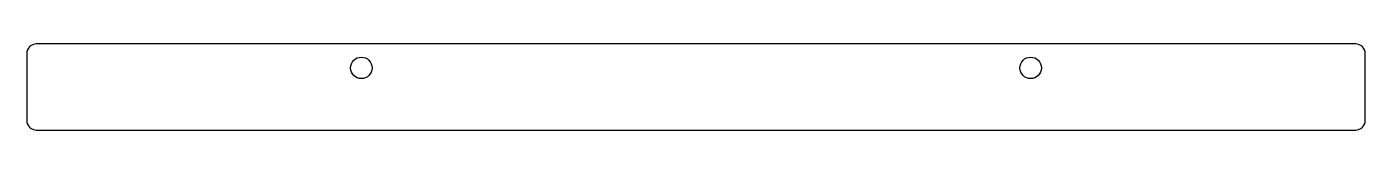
# Model space of a CAD drawing. Header units: millimetres. Extents: x -140 to 140, y -9 to 9.
import ezdxf

# ---------------------------------------------------------------- set-up
doc = ezdxf.new("R2010")
doc.units = ezdxf.units.MM

msp = doc.modelspace()

# ---------------------------------------------------------------- linework, layer by layer
msp.add_lwpolyline([(138, -9, 0.414214), (140, -7), (140, 7, 0.414214), (138, 9), (-138, 9, 0.414214), (-140, 7), (-140, -7, 0.414214), (-138, -9)], format="xyb", close=True)
for centre in [(-70, 4), (70, 4)]:
    msp.add_circle(centre, 2.25)

doc.saveas('drawing.dxf')
